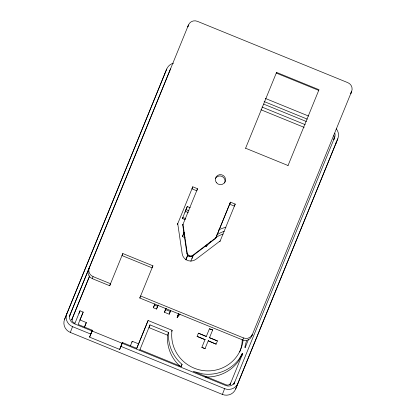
<?xml version="1.0" encoding="UTF-8"?>
<svg xmlns="http://www.w3.org/2000/svg" width="416" height="416" viewBox="0 0 416 416"><rect width="100%" height="100%" fill="white"/><g stroke="black" fill="none" stroke-linecap="round" stroke-linejoin="round"><path stroke-width="0.62" d="M91.114 333.367L92.04 330.99L89.586 337.142L119.683 349.414L122.476 342.545L136.729 348.353L148.106 320.507L172.115 330.294L171.933 331.006A35.922 35.095 21.3 0 0 203.289 370.588A35.922 35.095 21.3 0 0 243.064 340.382M246.48 340.834L244.806 347.292L245.196 347.454M336.315 128.814A10.265 10.026 21.3 0 1 337.787 138.788L235.669 389.017A10.265 10.026 21.3 0 1 222.373 394.425L70.309 332.431A10.265 10.026 21.3 0 1 64.6 319.275L166.717 69.046A10.265 10.026 21.3 0 1 173.441 63.201M69.321 316.576L169.884 70.34A6.843 6.687 21.3 0 1 170.752 68.827M88.468 269.87L89.258 267.831A6.843 6.687 21.3 0 0 93.07 276.604L110.49 283.707L109.699 285.745L92.274 278.642A6.843 6.687 21.3 0 1 88.468 269.87L188.495 24.924A6.843 6.687 21.3 0 1 197.356 21.315L347.838 82.664A6.843 6.687 21.3 0 1 351.645 91.437L350.849 93.47A6.843 6.687 21.3 0 0 351.218 92.217M64.6 319.275L166.717 69.046M71.833 319.55L89.679 275.813M188.495 24.924L187.699 26.962A6.843 6.687 21.3 0 1 188.313 25.802M70.309 332.431L72.561 326.659A10.265 10.026 21.3 0 1 66.851 313.503M92.274 278.642L93.07 276.604M78.952 313.508L80.012 310.794L83.179 312.083L80.049 319.862M79.986 319.972L86.325 322.556L84.547 326.95M92.113 330.954L92.378 330.273L78.125 324.464L83.179 312.083M122.819 253.536L122.023 255.575L152.116 267.842L152.911 265.803L122.819 253.536L109.699 285.745M119.683 349.414L122.138 343.262L121.212 345.639M139.792 298.012L140.587 295.974L243.547 337.948A6.843 6.687 21.3 0 0 252.408 334.344L251.618 336.378A6.843 6.687 21.3 0 1 242.752 339.986L139.792 298.012L152.911 265.803M122.21 343.221L122.476 342.545M177.336 224.645L177.736 223.626L182.166 253.765A8.554 8.356 21.3 0 0 195.884 259.355L220.158 240.921M131.862 342.3L132.262 341.281L138.596 343.866L136.76 348.364M192.78 186.8L191.984 188.833L196.737 190.772L197.532 188.734L192.78 186.8L177.424 224.474M185.307 219.7L182.426 218.525L182.827 217.506L185.708 218.681M184.954 212.337L187.278 206.528L190.247 207.735M187.278 206.528L182.426 218.525M230.188 202.836L215.649 238.42L192.452 256.038L190.83 256.698L189.077 256.464L187.663 255.403L186.966 253.796L182.728 224.999L182.993 224.318L187.231 253.12L187.928 254.727L189.342 255.783L191.095 256.017L192.717 255.356L215.914 237.739L230.454 202.155L235.206 204.095L234.411 206.128L229.658 204.194L230.454 202.155M148.106 320.507L138.689 343.678M158.194 304.98L156.536 309.041L153.369 307.752L154.918 303.836M185.084 237.656L182.442 236.579L183.992 232.658M181.21 366.517L182.057 364.343C172.765 356.684 167.612 344.448 168.542 332.446L150.01 324.891L148.954 327.61L167.482 335.161C166.634 346.694 171.262 358.639 180.097 366.189M156.536 309.041L157.596 306.327L154.43 305.032M186.966 253.796L187.231 253.12M170.742 310.331L169.208 314.21L164.455 312.27L165.989 308.396M187.928 254.727L185.988 259.568M189.077 256.464L189.342 255.783M190.83 256.698L191.095 256.017M169.208 314.21L170.269 311.49L165.516 309.556M192.452 256.038L192.717 255.356M191.963 258.508L193.024 255.793L190.819 261.191M167.482 335.161L168.542 332.446M171.694 331.38L172.115 330.294M180.138 314.111A35.922 35.095 21.3 0 0 177.746 316.904L177.128 317.434L178.677 313.524M177.377 317.538L178.802 314.184M205.296 245.898L206.456 246.371L207.303 244.197M288.012 165.599L319.004 89.71L276.552 72.4L276.292 73.081L318.739 90.386M215.649 238.42L215.914 237.739M197.096 336.404L205.015 339.633L197.096 336.404L198.411 333.174L206.331 336.404M198.411 333.174L205.712 336.31M201.854 347.37L205.026 348.66L201.854 347.37L205.067 339.498M209.44 328.806L212.659 329.961L209.966 329.02M216.102 344.157L208.234 340.792L216.102 344.157L217.422 340.922L209.503 337.698L217.422 340.922M242.752 339.986L243.547 337.948M222.373 394.425L224.624 388.653A10.265 10.026 21.3 0 0 237.921 383.245L337.787 138.788M230.022 384.665L230.656 383.037A3.422 3.344 21.3 0 1 226.226 384.842L193.17 371.363L202.883 373.937A39.374 38.47 21.3 0 0 238.95 359.268L242.278 353.48L242.668 353.642L241.608 356.356L241.218 356.2L237.89 361.982A39.374 38.47 21.3 0 1 205.015 376.948M241.218 356.2L242.278 353.48M235.669 389.017L237.921 383.245M334.849 133.198A6.843 6.687 21.3 0 1 334.615 137.498L333.689 139.875A6.843 6.687 21.3 0 0 333.918 135.574M69.337 316.571L88.228 270.322M71.692 319.977L89.357 276.728M74.859 323.528L80.012 310.794M84.484 327.054L86.325 322.556M89.586 337.142L92.378 330.273M130.421 345.784L132.262 341.281M182.728 224.999L197.532 188.734M153.369 307.752L154.835 304.158M182.442 236.579L184.142 232.414M139.802 350.007L150.01 324.891M185.822 259.849L187.777 255.055M164.455 312.27L166.114 308.209M245.565 148.294L276.552 72.4M177.128 317.434L178.786 313.373M219.851 241.769L235.206 204.095M182.057 364.343L181.184 366.48L139.896 349.648M206.279 336.539L209.492 328.666M205.026 348.66L208.234 340.792M209.446 337.834L212.659 329.961M230.09 384.556L242.668 353.642M245.118 347.76L248.388 339.628M251.618 336.378L351.645 91.437M334.615 137.498L233.823 384.327L234.754 381.95A6.843 6.687 21.3 0 1 225.888 385.559L73.824 323.565A6.843 6.687 21.3 0 1 70.018 314.792M206.456 246.371L206.82 245.731A35.922 35.095 21.3 0 1 210.985 241.212M265.356 98.431L308.636 116.074M264.092 101.53L307.367 119.168M263.77 104.151L306.441 121.545M262.033 107.052L305.224 124.66M260.978 109.767L304.164 127.374M245.58 148.216L288.033 165.521M186.014 209.622L188.895 210.792M185.354 211.318L188.235 212.493M183.503 233.865L184.558 234.296M74.953 323.17L74.162 322.847A3.422 3.344 21.3 0 1 72.259 318.464M72.561 326.659L90.776 334.084M120.874 346.356L224.624 388.653M215.353 178.656A5.132 5.013 21.3 0 1 222.024 176.436A5.132 5.013 21.3 0 1 224.676 182.931M216.934 234.785A35.922 35.095 21.3 0 1 224.172 231.306M169.338 71.932A6.843 6.687 21.3 0 1 169.827 71.204M218.764 229.866A39.374 38.47 21.3 0 1 225.919 227.224M242.252 339.43A35.922 35.095 21.3 0 1 239.704 351.972M336.128 142.459A10.265 10.026 21.3 0 1 335.535 144.56M164.466 74.818A10.265 10.026 21.3 0 1 164.83 74.027M215.353 237.832A35.922 35.095 21.3 0 1 223.111 234.026M216.434 182.686A5.132 5.013 21.3 0 0 225.202 181.568A5.132 5.013 21.3 0 0 219.716 174.647A5.132 5.013 21.3 0 0 216.434 182.686"/></g></svg>
